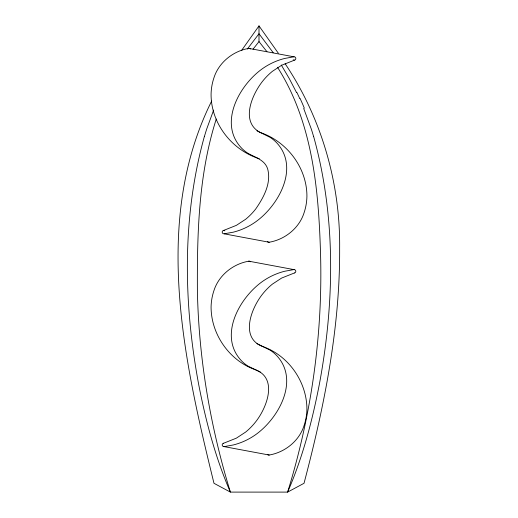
<?xml version="1.0" encoding="UTF-8"?>
<svg xmlns="http://www.w3.org/2000/svg" width="518" height="518" viewBox="0 0 518 518"><rect width="100%" height="100%" fill="white"/><g stroke="black" fill="none" stroke-linecap="round" stroke-linejoin="round"><path stroke-width="0.78" d="M204.403 136.37C181.935 217.178 183.417 303.062 198.789 385.029C205.924 421.587 215.488 457.88 230.38 492.1L287.619 492.1L304.021 483.294C324.229 406.721 340.054 328.108 339.646 248.588C340.365 183.223 321.516 118.117 285.146 63.727M216.278 119.023C198.601 174.242 197.093 233.003 197.39 290.507C198.718 358.838 210.347 426.806 230.38 492.1L213.979 483.294C183.773 360.424 152.182 220.461 211.635 101.088M213.643 110.081L206.766 128.833A295.273 279.532 -89.4 0 0 204.442 136.383M241.446 50.628L259 25.9L278.321 53.199M247.313 49.087L259 33.748L273.232 52.719M253.037 49.191L259 41.595L259 25.9M294.58 272.908L281.65 278.056L272.319 284.175A64.744 64.744 0 0 0 262.322 294.392C251.003 308.689 239.4 338.804 263.74 346.905C289.063 356.203 306.896 382.278 306.921 409.149A54.189 54.189 0 0 1 304.176 425.265C299.398 440.889 284.861 452.486 268.946 455.069A1.923 1.923 0 0 1 267.761 454.629M223.42 443.311L236.35 438.163L245.681 432.044A64.744 64.744 0 0 0 255.678 421.827C266.997 407.524 278.6 377.415 254.26 369.315C228.937 360.016 211.104 333.942 211.079 307.07A54.189 54.189 0 0 1 213.824 290.954C218.602 275.33 233.139 263.733 249.054 261.15A1.923 1.923 0 0 1 249.682 261.266M250.466 49.009A1.671 1.671 0 0 0 250.239 48.789A1.923 1.923 0 0 0 249.054 48.349C233.139 50.932 218.602 62.536 213.824 78.153A54.189 54.189 0 0 0 211.079 94.276C210.936 123.336 231.799 150.065 259.291 158.728M267.534 241.615A1.671 1.671 0 0 0 267.761 241.835A1.923 1.923 0 0 0 268.946 242.269C284.861 239.692 299.398 228.088 304.176 212.464A54.189 54.189 0 0 0 306.921 196.348C307.025 167.91 287.037 141.408 260.198 132.478C240.307 121.885 251.839 95.072 262.322 81.591A64.744 64.744 0 0 1 272.313 71.38L281.65 65.262L294.58 60.107L293.175 59.842M294.062 56.76L284.699 58.45A66.686 66.686 0 0 0 263.144 68.201C239.815 84.279 218.059 122.643 241.135 147.643A35.347 35.347 0 0 0 247.889 153.257C255.031 157.381 264.491 159.751 267.515 168.421C271.71 182.815 263.694 197.494 255.678 209.026A64.744 64.744 0 0 1 245.687 219.244L236.35 225.362L223.42 230.516L224.825 230.775M223.394 230.432A1.742 1.742 0 0 0 223.938 233.838L233.301 232.174A66.686 66.686 0 0 0 254.856 222.423C278.185 206.345 299.941 167.981 276.865 142.974A35.347 35.347 0 0 0 270.111 137.367L256.967 130.814M294.062 269.554L284.699 271.251A66.686 66.686 0 0 0 263.144 280.996C239.815 297.073 218.059 335.437 241.135 360.444A35.347 35.347 0 0 0 247.889 366.058L260.56 372.215M223.938 446.665L233.301 444.968A66.686 66.686 0 0 0 254.856 435.224C278.185 419.14 299.941 380.782 276.865 355.775A35.347 35.347 0 0 0 270.111 350.162L256.967 343.615M293.725 56.766L248.731 48.368M224.275 233.851L269.269 242.256M293.725 269.567L248.731 261.169M224.275 446.652L269.269 455.05M259 41.595L266.951 51.722M277.493 67.256C311.888 121.154 318.363 186.817 320.396 249.216C323.29 331.287 311.862 413.675 287.619 492.1C302.777 457.245 312.438 420.253 319.593 383.009C334.583 301.664 335.897 216.505 313.597 136.37M281.3 65.035L289.303 78.639L296.516 92.502M303.69 108.456L311.234 128.833A295.273 279.532 89.4 0 1 313.558 136.383M223.938 446.639A1.742 1.742 0 0 1 223.394 443.233M294.062 269.58A1.742 1.742 0 0 1 294.606 272.986M250.466 261.804A1.671 1.671 0 0 0 250.239 261.584A1.923 1.923 0 0 0 249.974 261.402M294.062 56.779A1.742 1.742 0 0 1 294.606 60.192M300.116 98.498A273.763 256.203 87.4 0 1 304.325 108.158M296.82 92.333A274.132 253.71 85.6 0 1 299.805 98.653"/></g></svg>
